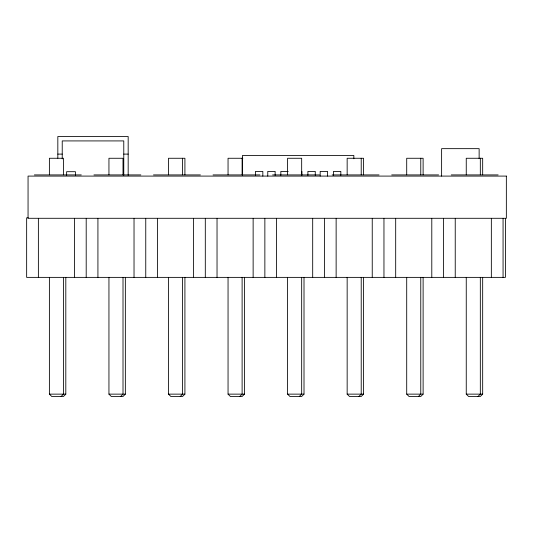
<?xml version="1.0" encoding="UTF-8"?>
<svg xmlns="http://www.w3.org/2000/svg" width="533" height="533" viewBox="0 0 533 533"><rect width="100%" height="100%" fill="white"/><g stroke="black" fill="none" stroke-linecap="round" stroke-linejoin="round"><path stroke-width="0.8" d="M61.115 396.479L63.46 394.134L63.46 277.373M65.806 277.373L65.806 394.134L63.46 396.479L51.734 396.479L49.389 394.134L49.389 277.373M120.665 396.479L123.01 394.134L123.01 277.373M125.355 277.373L125.355 394.134L123.01 396.479L111.29 396.479L108.945 394.134L108.945 277.373M180.221 396.479L182.566 394.134L182.566 277.373M184.911 277.373L184.911 394.134L182.566 396.479L170.84 396.479L168.495 394.134L168.495 277.373M239.77 396.479L242.115 394.134L242.115 277.373M244.46 277.373L244.46 394.134L242.115 396.479L230.396 396.479L228.051 394.134L228.051 277.373M299.326 396.479L301.671 394.134L301.671 277.373M304.01 277.373L304.01 394.134L301.671 396.479L289.945 396.479L287.6 394.134L287.6 277.373M358.876 396.479L361.221 394.134L361.221 277.373M363.566 277.373L363.566 394.134L361.221 396.479L349.495 396.479L347.156 394.134L347.156 277.373M418.432 396.479L420.77 394.134L420.77 277.373M423.115 277.373L423.115 394.134L420.77 396.479L409.051 396.479L406.706 394.134L406.706 277.373M477.981 396.479L480.326 394.134L480.326 277.373M482.671 277.373L482.671 394.134L480.326 396.479L468.6 396.479L466.255 394.134L466.255 277.373M57.831 154.104L62.228 154.104M123.776 154.104L128.173 154.104M242.808 158.268L228.051 158.268L228.051 174.811M288.2 171.399L280.838 171.399L280.838 175.304M34.385 174.917L81.276 174.917M93.941 174.917L140.832 174.917M153.491 174.917L200.381 174.917M213.047 174.917L259.937 174.917M272.596 174.917L319.487 174.917M332.146 174.917L379.036 174.917M391.702 174.917L438.592 174.917M451.251 174.917L498.142 174.917M28.216 217.824L26.65 217.824L26.65 277.373L505.411 277.373L505.411 218.65M49.389 394.134L65.806 394.134M108.945 394.134L125.355 394.134M168.495 394.134L184.911 394.134M228.051 394.134L244.46 394.134M287.6 394.134L304.01 394.134M347.156 394.134L363.566 394.134M406.706 394.134L423.115 394.134M466.255 394.134L482.671 394.134M503.065 218.65L503.065 277.373M491.346 218.65L491.346 277.373M482.671 174.811L482.671 158.268L466.255 158.268L466.255 174.811M480.326 158.268L480.326 174.811M479.134 158.634L479.134 148.654L441.617 148.654L441.617 176.09M455.235 218.65L455.235 277.373M443.516 218.65L443.516 277.373M431.79 218.65L431.79 277.373M423.115 174.811L423.115 158.268L406.706 158.268L406.706 174.811M420.77 158.268L420.77 174.811M395.686 218.65L395.686 277.373M383.96 218.65L383.96 277.373M372.241 218.65L372.241 277.373M363.566 174.811L363.566 158.268L347.156 158.268L347.156 174.811M361.221 158.268L361.221 174.811M353.839 158.754L353.839 155.456L242.468 155.456L242.468 175.264M340.827 175.304L340.827 171.399L333.465 171.399L333.465 175.304M336.136 218.65L336.136 277.373M327.542 176.09L327.542 171.399L320.18 171.399L320.18 176.09M324.41 218.65L324.41 277.373M315.263 175.304L315.263 171.399L307.901 171.399L307.901 175.304M312.691 218.65L312.691 277.373M301.885 171.399L301.885 175.304M301.671 174.811L301.671 158.268L287.6 158.268L287.6 174.811M276.58 218.65L276.58 277.373M275.135 175.304L275.135 171.399L267.773 171.399L267.773 176.09M264.861 218.65L264.861 277.373M262.836 176.09L262.836 171.399L255.48 171.399L255.48 175.304M253.135 218.65L253.135 277.373M242.115 158.268L242.115 174.811M217.031 218.65L217.031 277.373M205.305 218.65L205.305 277.373M193.586 218.65L193.586 277.373M184.911 174.811L184.911 158.268L168.495 158.268L168.495 174.811M182.566 158.268L182.566 174.811M157.475 218.65L157.475 277.373M145.756 218.65L145.756 277.373M134.03 218.65L134.03 277.373M128.173 175.27L128.173 136.521L57.831 136.521L57.831 158.174M123.776 175.27L123.776 140.919L62.228 140.919L62.228 158.914M123.01 174.811L123.01 158.268L108.945 158.268L108.945 174.811M97.925 218.65L97.925 277.373M86.199 218.65L86.199 277.373M75.426 175.357L75.426 171.693L66.632 171.693L66.632 175.357M74.48 218.65L74.48 277.373M63.46 174.811L63.46 158.268L49.389 158.268L49.389 174.811M38.376 218.65L38.376 277.373M506.35 176.09L28.056 176.09L28.056 218.29L506.35 218.29L506.35 176.09"/></g></svg>
